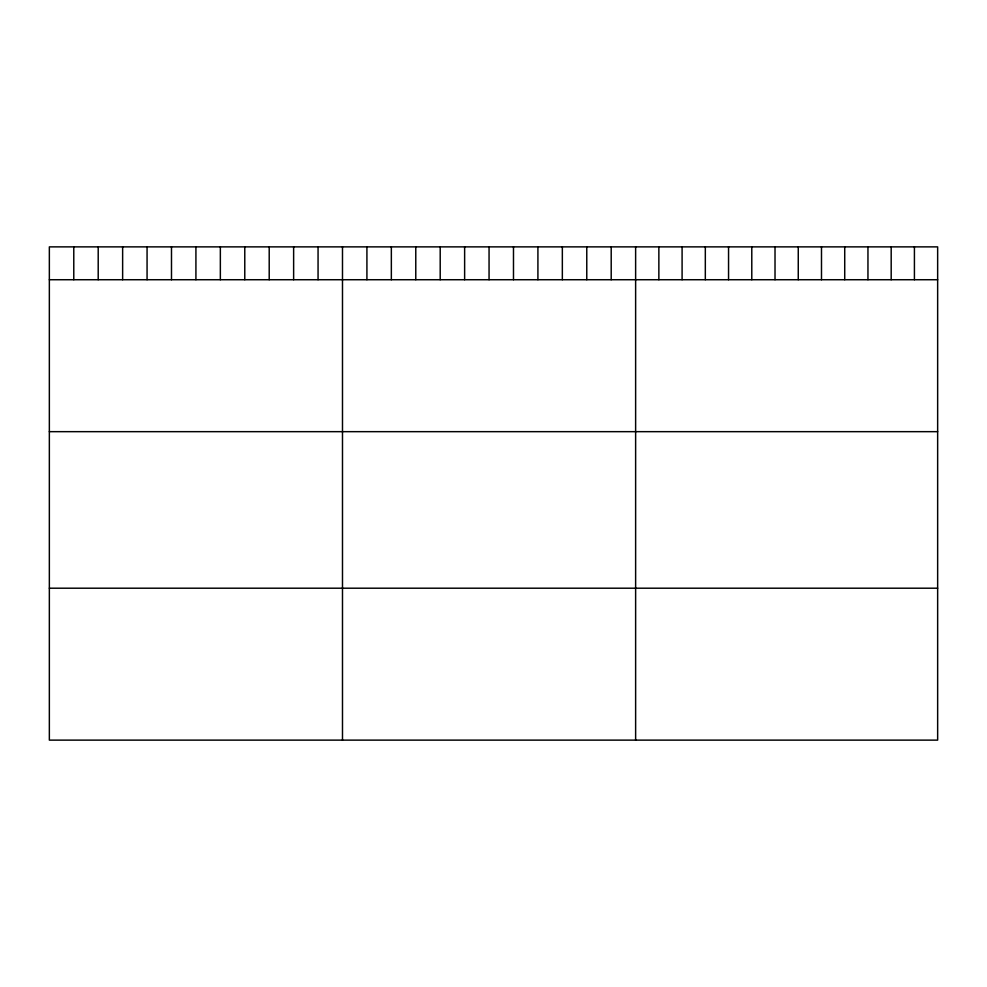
<?xml version="1.0" encoding="UTF-8"?>
<svg xmlns="http://www.w3.org/2000/svg" width="987" height="987" viewBox="0 0 987 987"><rect width="100%" height="100%" fill="white"/><g stroke="black" fill="none" stroke-linecap="round" stroke-linejoin="round"><path stroke-width="1.48" d="M937.65 279.728L937.65 740.127L49.35 740.127L49.35 246.873L937.65 246.873L937.65 279.728L49.35 279.728M49.35 431.664L937.65 431.664M49.35 588.203L937.65 588.203M914.418 246.873L914.418 279.728M891.187 246.873L891.187 279.728M867.955 246.873L867.955 279.728M844.724 246.873L844.724 279.728M821.492 246.873L821.492 279.728M798.261 246.873L798.261 279.728M775.017 246.873L775.017 279.728M751.786 246.873L751.786 279.728M728.554 246.873L728.554 279.728M705.323 246.873L705.323 279.728M682.091 246.873L682.091 279.728M658.86 246.873L658.86 279.728M635.628 246.873L635.628 740.127M611.2 246.873L611.2 279.728M586.771 246.873L586.771 279.728M562.343 246.873L562.343 279.728M537.915 246.873L537.915 279.728M513.487 246.873L513.487 279.728M489.058 246.873L489.058 279.728M464.63 246.873L464.63 279.728M440.202 246.873L440.202 279.728M415.774 246.873L415.774 279.728M391.345 246.873L391.345 279.728M366.917 246.873L366.917 279.728M342.489 246.873L342.489 740.127M318.061 246.873L318.061 279.728M293.632 246.873L293.632 279.728M269.204 246.873L269.204 279.728M244.776 246.873L244.776 279.728M220.348 246.873L220.348 279.728M195.919 246.873L195.919 279.728M171.491 246.873L171.491 279.728M147.063 246.873L147.063 279.728M122.635 246.873L122.635 279.728M98.206 246.873L98.206 279.728M73.778 246.873L73.778 279.728"/></g></svg>
